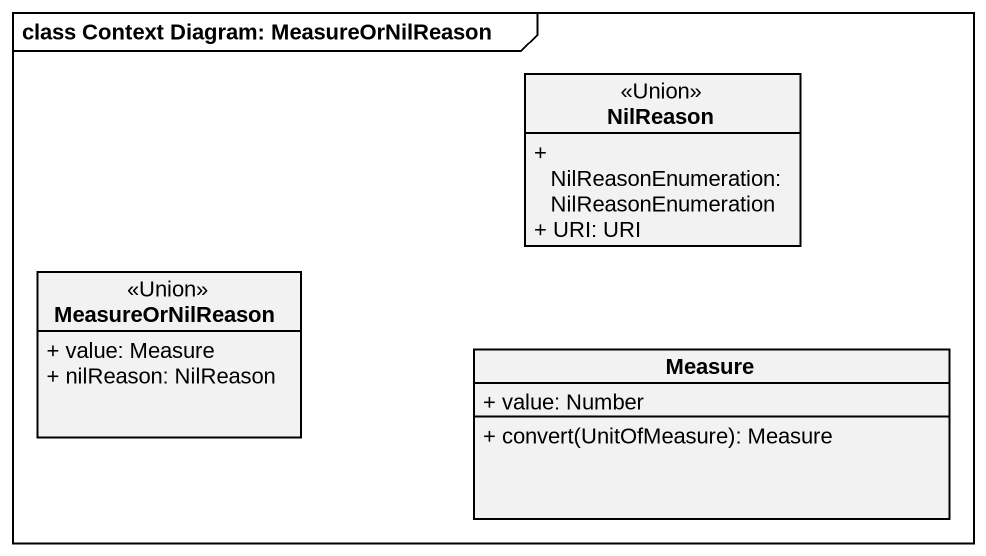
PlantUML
@startuml
mainframe class Context Diagram: MeasureOrNilReason
hide circle
hide empty members
skinparam classAttributeIconSize 0
class NilReason <<Union>> {
  + NilReasonEnumeration: NilReasonEnumeration
  + URI: URI
}
class MeasureOrNilReason <<Union>> {
  + value: Measure
  + nilReason: NilReason
}
class Measure {
  + value: Number
  + convert(UnitOfMeasure): Measure
}
@enduml
